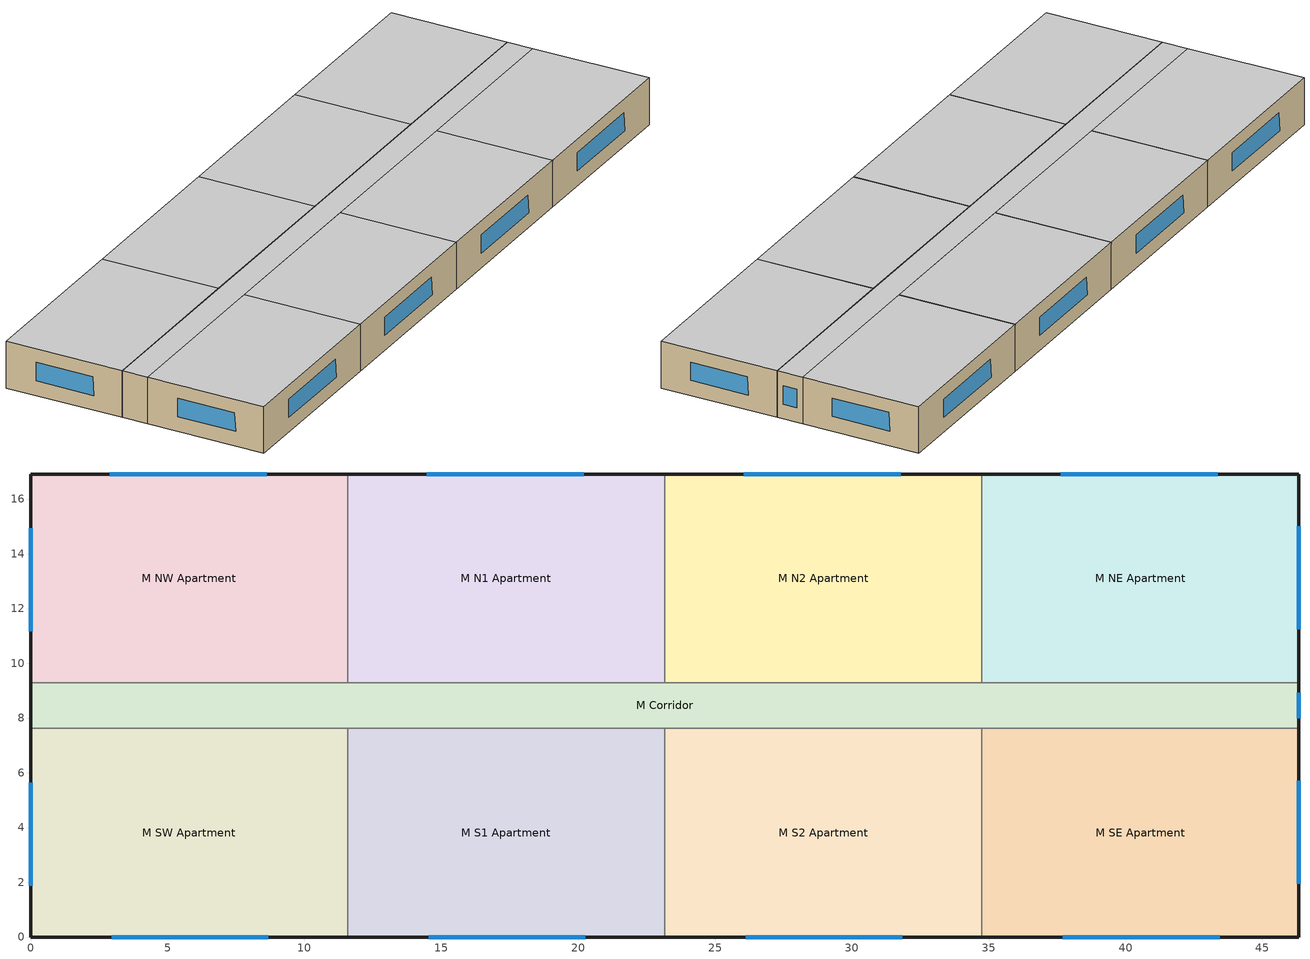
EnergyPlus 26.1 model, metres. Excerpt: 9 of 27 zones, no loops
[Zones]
M NW Apartment
 floor adiabatic (ext_slab_8in_with_carpet): 0,16.92 11.58,16.92 11.58,9.3 0,9.3 z3.05
 wall outside (CN_Ext_Wall): 11.58,16.92 0,16.92 0,9.3 z3.05:6.1
 wall to M Corridor (int_wall): 0,9.3 11.58,9.3 z3.05:6.1
 wall to M N1 Apartment (int_wall): 11.58,9.3 11.58,16.92 z3.05:6.1
 window (ResWindow_U_0.5946_SHGC_0.39): 0,11.16,4 0,11.24,5.21 0,14.94,5.21 0,14.94,4.03; 2.89,16.92,4 3.01,16.92,5.21 8.63,16.92,5.21 8.63,16.92,4.03
 ceiling adiabatic (int_slab_ceiling): 11.58,9.3 11.58,16.92 0,16.92 0,9.3 z6.1
M N1 Apartment
 floor adiabatic (ext_slab_8in_with_carpet): 11.58,16.92 23.16,16.92 23.16,9.3 11.58,9.3 z3.05
 wall outside (CN_Ext_Wall): 23.16,16.92 11.58,16.92 z3.05:6.1
 wall to M Corridor (int_wall): 11.58,9.3 23.16,9.3 z3.05:6.1
 wall to M N2 Apartment (int_wall): 23.16,9.3 23.16,16.92 z3.05:6.1
 window (ResWindow_U_0.5946_SHGC_0.39): 14.48,16.92,4 14.59,16.92,5.21 20.21,16.92,5.21 20.21,16.92,4.03
 ceiling adiabatic (int_slab_ceiling): 23.16,9.3 23.16,16.92 11.58,16.92 11.58,9.3 z6.1
M N2 Apartment
 floor adiabatic (ext_slab_8in_with_carpet): 23.16,16.92 34.75,16.92 34.75,9.3 23.16,9.3 z3.05
 wall outside (CN_Ext_Wall): 34.75,16.92 23.16,16.92 z3.05:6.1
 wall to M Corridor (int_wall): 23.16,9.3 34.75,9.3 z3.05:6.1
 wall to M NE Apartment (int_wall): 34.75,9.3 34.75,16.92 z3.05:6.1
 window (ResWindow_U_0.5946_SHGC_0.39): 26.06,16.92,4 26.17,16.92,5.21 31.79,16.92,5.21 31.79,16.92,4.03
 ceiling adiabatic (int_slab_ceiling): 34.75,9.3 34.75,16.92 23.16,16.92 23.16,9.3 z6.1
M NE Apartment
 floor adiabatic (ext_slab_8in_with_carpet): 34.75,16.92 46.33,16.92 46.33,9.3 34.75,9.3 z3.05
 wall outside (CN_Ext_Wall): 46.33,9.3 46.33,16.92 34.75,16.92 z3.05:6.1
 wall to M Corridor (int_wall): 34.75,9.3 46.33,9.3 z3.05:6.1
 window (ResWindow_U_0.5946_SHGC_0.39): 46.33,15.01,4 46.33,14.93,5.21 46.33,11.24,5.21 46.33,11.24,4.03; 37.64,16.92,4 37.76,16.92,5.21 43.37,16.92,5.21 43.37,16.92,4.03
 ceiling adiabatic (int_slab_ceiling): 46.33,9.3 46.33,16.92 34.75,16.92 34.75,9.3 z6.1
M SW Apartment
 floor adiabatic (ext_slab_8in_with_carpet): 0,7.62 11.58,7.62 11.58,0 0,0 z3.05
 wall outside (CN_Ext_Wall): 0,7.62 0,0 11.58,0 z3.05:6.1
 wall to M Corridor (int_wall): 11.58,7.62 0,7.62 z3.05:6.1
 wall to M S1 Apartment (int_wall): 11.58,0 11.58,7.62 z3.05:6.1
 window (ResWindow_U_0.5946_SHGC_0.39): 8.69,0,4 8.57,0,5.21 2.95,0,5.21 2.95,0,4.03; 0,1.87,4 0,1.94,5.21 0,5.64,5.21 0,5.64,4.03
 ceiling adiabatic (int_slab_ceiling): 11.58,0 11.58,7.62 0,7.62 0,0 z6.1
M SE Apartment
 floor adiabatic (ext_slab_8in_with_carpet): 34.75,7.62 46.33,7.62 46.33,0 34.75,0 z3.05
 wall outside (CN_Ext_Wall): 34.75,0 46.33,0 46.33,7.62 z3.05:6.1
 wall to M Corridor (int_wall): 46.33,7.62 34.75,7.62 z3.05:6.1
 window (ResWindow_U_0.5946_SHGC_0.39): 43.43,0,4 43.32,0,5.21 37.7,0,5.21 37.7,0,4.03; 46.33,5.71,4 46.33,5.64,5.21 46.33,1.94,5.21 46.33,1.94,4.03
 ceiling adiabatic (int_slab_ceiling): 46.33,0 46.33,7.62 34.75,7.62 34.75,0 z6.1
M S1 Apartment
 floor adiabatic (ext_slab_8in_with_carpet): 11.58,7.62 23.16,7.62 23.16,0 11.58,0 z3.05
 wall outside (CN_Ext_Wall): 11.58,0 23.16,0 z3.05:6.1
 wall to M Corridor (int_wall): 23.16,7.62 11.58,7.62 z3.05:6.1
 wall to M S2 Apartment (int_wall): 23.16,0 23.16,7.62 z3.05:6.1
 window (ResWindow_U_0.5946_SHGC_0.39): 20.27,0,4 20.15,0,5.21 14.53,0,5.21 14.53,0,4.03
 ceiling adiabatic (int_slab_ceiling): 23.16,0 23.16,7.62 11.58,7.62 11.58,0 z6.1
M S2 Apartment
 floor adiabatic (ext_slab_8in_with_carpet): 23.16,7.62 34.75,7.62 34.75,0 23.16,0 z3.05
 wall outside (CN_Ext_Wall): 23.16,0 34.75,0 z3.05:6.1
 wall to M Corridor (int_wall): 34.75,7.62 23.16,7.62 z3.05:6.1
 wall to M SE Apartment (int_wall): 34.75,0 34.75,7.62 z3.05:6.1
 window (ResWindow_U_0.5946_SHGC_0.39): 31.85,0,4 31.73,0,5.21 26.12,0,5.21 26.12,0,4.03
 ceiling adiabatic (int_slab_ceiling): 34.75,0 34.75,7.62 23.16,7.62 23.16,0 z6.1
M Corridor
 floor adiabatic (ext_slab_8in_with_carpet): 0,9.3 46.33,9.3 46.33,7.62 0,7.62 z3.05
 wall outside (CN_Ext_Wall): 0,9.3 0,7.62 / 46.33,7.62 46.33,9.3 z3.05:6.1
 window (NonresWindow_U_0.5946_SHGC_0.25): 46.33,8 46.33,8.91 z4:5.22
 ceiling adiabatic (int_slab_ceiling): 46.33,7.62 46.33,9.3 0,9.3 0,7.62 z6.1
[Building]
ApartmentMidRise: North Axis {deg}=0; Terrain=City; Loads Convergence Tolerance Value {W}=0.04; Temperature Convergence Tolerance Value {deltaC}=0.4; Solar Distribution=FullExterior; Maximum Number of Warmup Days=25; Minimum Number of Warmup Days=6
[Site:Location]
Atlanta-Hartsfield.Jackson.Intl.AP_GA_USA WMO=722190: Latitude {deg}=33.64; Longitude {deg}=-84.43; Time Zone {hr}=-5; Elevation {m}=313
[SizingPeriod:DesignDay] Day of Month=21; Dry-Bulb Temperature Range Modifier Type=DefaultMultipliers; Humidity Condition Type=Wetbulb; Barometric Pressure {Pa}=97621; Rain Indicator=No; Snow Indicator=No; Daylight Saving Time Indicator=No
Name | Month | Day Type | Maximum Dry-Bulb Temperature {C} | Daily Dry-Bulb Temperature Range {deltaC} | Wetbulb or DewPoint at Maximum Dry-Bulb {C} | Wind Speed {m/s} | Wind Direction {deg} | Solar Model Indicator | Sky Clearness | ASHRAE Clear Sky Optical Depth for Beam Irradiance (taub) | ASHRAE Clear Sky Optical Depth for Diffuse Irradiance (taud)
Atlanta-Hartsfield.Jackson.Intl.AP_GA_USA Ann Htg 99.6% Condns DB | 1 | WinterDesignDay | -6.3 | 0 | -6.3 | 5.3 | 320 | ASHRAEClearSky | 0
Atlanta-Hartsfield.Jackson.Intl.AP_GA_USA Ann Clg .4% Condns DB=>MWB | 7 | SummerDesignDay | 34.4 | 9.5 | 23.5 | 4 | 300 | ASHRAETau |  | 0.556 | 1.779
[Site:WaterMainsTemperature]
Calculation Method=Correlation; Annual Average Outdoor Air Temperature {C}=16.6; Maximum Difference In Monthly Average Outdoor Air Temperatures {deltaC}=22.5
[Site:GroundTemperature:FCfactorMethod]
16, 11.9, 7.7, 4, 7.9, 13.8, 17.2, 20.8, 24.8, 26.1, 26.5, 22.5
[Material]
Name | Roughness | Thickness {m} | Conductivity {W/m-K} | Density {kg/m3} | Specific Heat {J/kg-K} | Thermal Absorptance | Solar Absorptance | Visible Absorptance
Std Wood 6inch | MediumSmooth | 0.15 | 0.12 | 540 | 1210 | 0.9 | 0.7 | 0.7
G01 13mm gypsum board | Smooth | 0.0127 | 0.16 | 800 | 1090 | 0.9 | 0.7 | 0.5
100mm Normalweight concrete floor | MediumRough | 0.1016 | 2.31 | 2322 | 832
200mm Normalweight concrete floor | MediumRough | 0.2032 | 2.31 | 2322 | 832
[Material:NoMass] Thermal Absorptance=0.9; Solar Absorptance=0.7
Name | Roughness | Thermal Resistance {m2-K/W} | Visible Absorptance
CP02 CARPET PAD | VeryRough | 0.21648 | 0.8
CN_Wall_Insulation | MediumRough | 2.33 | 0.7
[Construction]
InteriorFurnishings: Std Wood 6inch
int_wall: G01 13mm gypsum board, G01 13mm gypsum board
ext_slab_8in_with_carpet: 200mm Normalweight concrete floor, CP02 CARPET PAD
int_slab_ceiling: CP02 CARPET PAD, 100mm Normalweight concrete floor
NonresWindow_U_0.5946_SHGC_0.25: Nonres Window Glazing Layer
ResWindow_U_0.5946_SHGC_0.39: Res Window Glazing Layer
CN_Ext_Wall: CN_Wall_Insulation
[WindowMaterial:SimpleGlazingSystem] U-Factor {W/m2-K}=5.8; Solar Heat Gain Coefficient=0.7
Name | Visible Transmittance
Nonres Window Glazing Layer | 0.25
Res Window Glazing Layer | 0.39
[Zone] Type=1; Multiplier=1
M SW Apartment; M NW Apartment; M SE Apartment; M NE Apartment; M N1 Apartment; M N2 Apartment; M S1 Apartment; M S2 Apartment; M Corridor
[InternalMass] Construction=InteriorFurnishings; Surface Area {m2}=176.499
Name | Zone or ZoneList
M InternalMass SWA | M SW Apartment
M InternalMass NWA | M NW Apartment
M InternalMass SEA | M SE Apartment
M InternalMass NEA | M NE Apartment
M InternalMass N1A | M N1 Apartment
M InternalMass N2A | M N2 Apartment
M InternalMass S1A | M S1 Apartment
M InternalMass S2A | M S2 Apartment
[People] Number of People Calculation Method=People; Fraction Radiant=1; Sensible Heat Fraction=autosize; Activity Level Schedule=Activity Schedule
Name | Zone or ZoneList or Space or SpaceList | Number of People Schedule | Number of People
Occup_MSW | M SW Apartment | OCC_APT_SCH_WORKING_FAMILY | 2.5
Occup_MNW | M NW Apartment | OCC_APT_SCH_STAY_HOME_FAMILY | 2.5
Occup_MSE | M SE Apartment | OCC_APT_SCH_WORKING_FAMILY | 2.5
Occup_MNE | M NE Apartment | OCC_APT_SCH_STAY_HOME_FAMILY | 2.5
Occup_MN1 | M N1 Apartment | OCC_APT_SCH_STAY_HOME_FAMILY | 2.5
Occup_MN2 | M N2 Apartment | OCC_APT_SCH_STAY_HOME_FAMILY | 2.5
Occup_MS1 | M S1 Apartment | OCC_APT_SCH_WORKING_FAMILY | 2.5
Occup_MS2 | M S2 Apartment | OCC_APT_SCH_WORKING_FAMILY | 2.5
Occup_M CORRIDOR | M Corridor | OCC_APT_SCH_CORRIDOR | 4.18
[Lights] Design Level Calculation Method=Watts/Area; Return Air Fraction=0; Fraction Radiant=0.6; Fraction Visible=0.2; Fraction Replaceable=1; Return Air Fraction Calculated from Plenum Temperature=No
Name | Zone or ZoneList or Space or SpaceList | Schedule | Watts per Floor Area {W/m2}
Lighting_hardwired_MSW | M SW Apartment | ltg_sch_apartment_hardwired | 16.46877
Lighting_hardwired_MNW | M NW Apartment | ltg_sch_apartment_hardwired | 16.46877
Lighting_hardwired_MSE | M SE Apartment | ltg_sch_apartment_hardwired | 16.46877
Lighting_hardwired_MNE | M NE Apartment | ltg_sch_apartment_hardwired | 16.46877
Lighting_hardwired_MN1 | M N1 Apartment | ltg_sch_apartment_hardwired | 16.46877
Lighting_hardwired_MN2 | M N2 Apartment | ltg_sch_apartment_hardwired | 16.46877
Lighting_hardwired_MS1 | M S1 Apartment | ltg_sch_apartment_hardwired | 16.46877
Lighting_hardwired_MS2 | M S2 Apartment | ltg_sch_apartment_hardwired | 16.46877
Lighting_hardwired_MC | M Corridor | ltg_sch_corridor | 5.81832
Lighting_plugin_MSW | M SW Apartment | ltg_sch_apartment_plugin | 0.96875
Lighting_plugin_MNW | M NW Apartment | ltg_sch_apartment_plugin | 0.96875
Lighting_plugin_MSE | M SE Apartment | ltg_sch_apartment_plugin | 0.96875
Lighting_plugin_MNE | M NE Apartment | ltg_sch_apartment_plugin | 0.96875
Lighting_plugin_MN1 | M N1 Apartment | ltg_sch_apartment_plugin | 0.96875
Lighting_plugin_MN2 | M N2 Apartment | ltg_sch_apartment_plugin | 0.96875
Lighting_plugin_MS1 | M S1 Apartment | ltg_sch_apartment_plugin | 0.96875
Lighting_plugin_MS2 | M S2 Apartment | ltg_sch_apartment_plugin | 0.96875
[ElectricEquipment] Schedule=EQP_APT_SCH; Design Level Calculation Method=Watts/Area; Watts per Floor Area {W/m2}=6.67; Fraction Latent=0; Fraction Radiant=0.5; Fraction Lost=0
Name | Zone or ZoneList or Space or SpaceList
Plug_MSW | M SW Apartment
Plug_MNW | M NW Apartment
Plug_MSE | M SE Apartment
Plug_MNE | M NE Apartment
Plug_MN1 | M N1 Apartment
Plug_MN2 | M N2 Apartment
Plug_MS1 | M S1 Apartment
Plug_MS2 | M S2 Apartment
[ZoneInfiltration:DesignFlowRate] Design Flow Rate Calculation Method=AirChanges/Hour; Design Flow Rate {m3/s}=0; Air Changes per Hour {1/hr}=1.5; Constant Term Coefficient=1; Temperature Term Coefficient=0; Velocity Term Coefficient=0; Velocity Squared Term Coefficient=0
Name | Zone or ZoneList or Space or SpaceList | Schedule
Infil_MSW | M SW Apartment | INF_APT_SCH
Infil_MNW | M NW Apartment | INF_APT_SCH
Infil_MSE | M SE Apartment | INF_APT_SCH
Infil_MNE | M NE Apartment | INF_APT_SCH
Infil_MN1 | M N1 Apartment | INF_APT_SCH
Infil_MN2 | M N2 Apartment | INF_APT_SCH
Infil_MS1 | M S1 Apartment | INF_APT_SCH
Infil_MS2 | M S2 Apartment | INF_APT_SCH
Infil_MC | M Corridor | INF_COR_SCH
[Exterior:Lights]
Facade Lighting: Schedule=Exterior_Lgt_ALWAYS_ON; Design Level {W}=5317; Control Option=AstronomicalClock
[ZoneVentilation:WindandStackOpenArea] Opening Area {m2}=0.0374; Opening Area Fraction Schedule=Sliding_Doors_Ventilation_Availability_SCH; Opening Effectiveness=autocalculate; Height Difference {m}=6.0957; Discharge Coefficient for Opening=autocalculate; Minimum Indoor Temperature {C}=18.89; Maximum Indoor Temperature {C}=25.56; Delta Temperature {deltaC}=-100; Minimum Outdoor Temperature {C}=15.56; Maximum Outdoor Temperature {C}=23.89; Maximum Wind Speed {m/s}=40
Name | Zone or Space | Effective Angle {deg}
M SW Apartment Sliding Door Ventilation | M SW Apartment | 180
M NW Apartment Sliding Door Ventilation | M NW Apartment | 0
M SE Apartment Sliding Door Ventilation | M SE Apartment | 180
M NE Apartment Sliding Door Ventilation | M NE Apartment | 0
M N1 Apartment Sliding Door Ventilation | M N1 Apartment | 0
M N2 Apartment Sliding Door Ventilation | M N2 Apartment | 0
M S1 Apartment Sliding Door Ventilation | M S1 Apartment | 180
M S2 Apartment Sliding Door Ventilation | M S2 Apartment | 180
[Schedule:Compact]
OCC_APT_SCH_STAY_HOME_FAMILY; OCC_APT_SCH_CORRIDOR: Through: 12/31, For: AllDays, Until: 7:00, 1, Until: 8:00, 0.85, Until: 9:00, 0.39, Until: 16:00, 0.25, Until: 17:00, 0.3, Until: 18:00, 0.52, Until: 21:00, 0.87, Until: 24:00, 1
OCC_APT_SCH_WORKING_FAMILY: Through: 12/31, For: SummerDesignDay, Until: 24:00, 1, For: WinterDesignDay, Until: 24:00, 0, For: Weekday, Until: 8:00, 1, Until: 18:00, 0, Until: 24:00, 1, For: Weekend AllOtherDays, Until: 11:00, 1, Until: 15:00, 0.5, Until: 16:00, 0, Until: 24:00, 1
EQP_APT_SCH: Through: 12/31, For: AllDays, Until: 1:00, 0.45, Until: 2:00, 0.41, Until: 3:00, 0.39, Until: 5:00, 0.38, Until: 6:00, 0.43, Until: 7:00, 0.54, Until: 8:00, 0.65, Until: 9:00, 0.66, Until: 10:00, 0.67, Until: 11:00, 0.69, Until: 12:00, 0.7, Until: 13:00, 0.69, Until: 14:00, 0.66, Until: 15:00, 0.65, Until: 16:00, 0.68, Until: 17:00, 0.8, Until: 19:00, 1, Until: 20:00, 0.93, Until: 21:00, 0.89, Until: 22:00, 0.85, Until: 23:00, 0.71, Until: 24:00, 0.58
INF_APT_SCH; INF_COR_SCH; Exterior_Lgt_ALWAYS_ON: Through: 12/31, For: AllDays, Until: 24:00, 1
Activity Schedule: Through: 12/31, For: AllDays, Until: 24:00, 95
Sliding_Doors_Ventilation_Availability_SCH: Through: 12/31, For: WinterDesignDay SummerDesignDay, Until: 24:00, 0, For: Allotherdays, Until: 6:00, 0, Until: 22:00, 1, Until: 24:00, 0
[SCHEDULE:COMPACT]
ltg_sch_corridor: Through: 12/31, For: SummerDesignDay, Until: 24:00, 1, For: WinterDesignDay, Until: 24:00, 0, For: Weekdays, Until: 24:00, 1, For: Saturday, Until: 24:00, 1, For: AllOtherDays, Until: 24:00, 1
ltg_sch_apartment_hardwired; ltg_sch_apartment_plugin: Through: 12/31, For: SummerDesignDay, Until: 24:00, 1, For: WinterDesignDay, Until: 24:00, 0, For: Weekdays, Until: 4:00, 0.01132, Until: 5:00, 0.03395, Until: 6:00, 0.07355, Until: 7:00, 0.07921, Until: 8:00, 0.07355, Until: 9:00, 0.03395, Until: 15:00, 0.02263, Until: 16:00, 0.03961, Until: 17:00, 0.07921, Until: 18:00, 0.11316, Until: 19:00, 0.15277, Until: 21:00, 0.18106, Until: 22:00, 0.12448, Until: 23:00, 0.0679, Until: 24:00, 0.02829, For: Saturday, Until: 4:00, 0.01132, Until: 5:00, 0.03395, Until: 6:00, 0.07355, Until: 7:00, 0.07921, Until: 8:00, 0.07355, Until: 9:00, 0.03395, Until: 15:00, 0.02263, Until: 16:00, 0.03961, Until: 17:00, 0.07921, Until: 18:00, 0.11316, Until: 19:00, 0.15277, Until: 21:00, 0.18106, Until: 22:00, 0.12448, Until: 23:00, 0.0679, Until: 24:00, 0.02829, For: AllOtherDays, Until: 4:00, 0.01132, Until: 5:00, 0.03395, Until: 6:00, 0.07355, Until: 7:00, 0.07921, Until: 8:00, 0.07355, Until: 9:00, 0.03395, Until: 15:00, 0.02263, Until: 16:00, 0.03961, Until: 17:00, 0.07921, Until: 18:00, 0.11316, Until: 19:00, 0.15277, Until: 21:00, 0.18106, Until: 22:00, 0.12448, Until: 23:00, 0.0679, Until: 24:00, 0.02829
